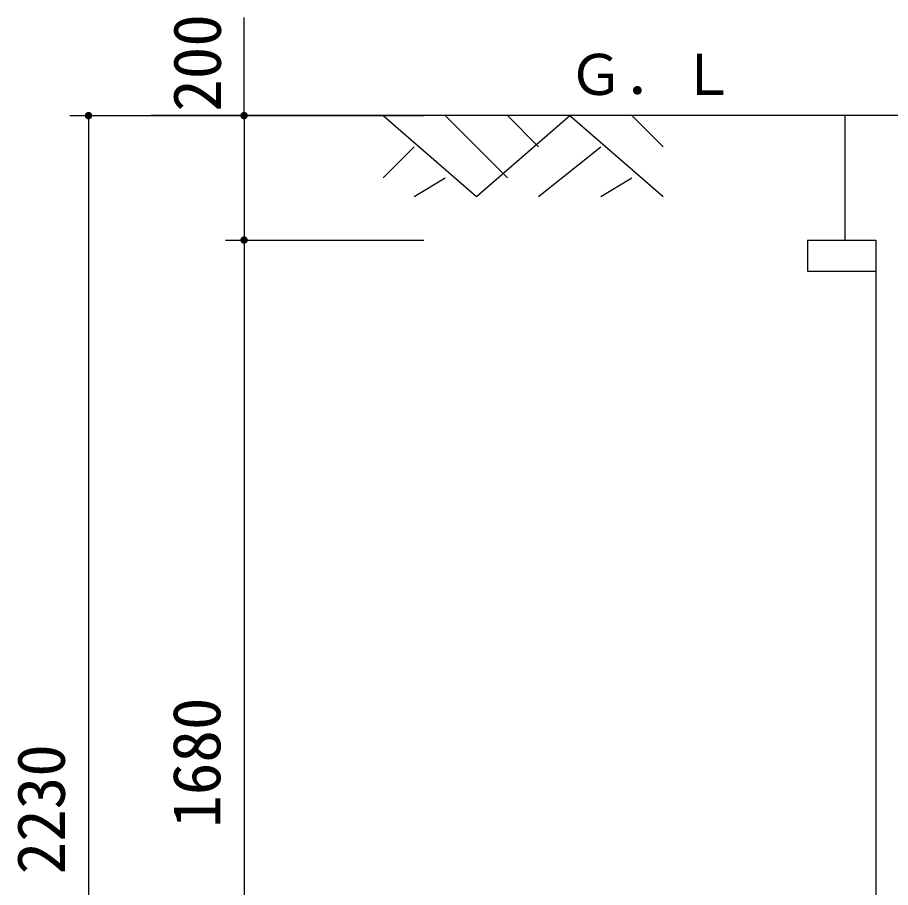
# Model space of a CAD drawing. Units: millimetres, scale not verified. Extents: x -8910 to 8910, y -6308 to 6308.
# Drawn here: x -1290 to 113, y 952 to 2351 of the extents above; entities that cross this region are included whole.
import ezdxf
from ezdxf.enums import TextEntityAlignment as Align

# ---------------------------------------------------------------- set-up
doc = ezdxf.new("R2010")
doc.units = ezdxf.units.MM
doc.header["$LTSCALE"] = 30
doc.layers.add('0-3_空気管', color=3, linetype='Continuous', lineweight=25)
doc.layers.add('0-5_製作', color=5, linetype='Continuous', lineweight=25)
doc.styles.add('ＭＳ ゴシック', font='')
doc.styles.get('ＭＳ ゴシック').set_extended_font_data('MS Gothic')

msp = doc.modelspace()

# ---------------------------------------------------------------- linework, layer by layer
at = {"layer": '0-3_空気管', "color": 2}
for p, q in [((-1175.82, 2193.48), (-1175.82, -36.52)), ((-925.82, 2193.48), (-925.82, 1993.48)), ((-925.82, 1993.48), (-925.82, 313.48))]:
    msp.add_line(p, q, dxfattribs=at)
at = {"layer": '0-5_製作', "color": 2}
for p, q in [((-925.82, 2193.48), (-925.82, 2351.36)), ((-1205.82, 2193.48), (-925.82, 2193.48)), ((2214.4, 2193.48), (-1075.3, 2193.48)), ((-955.82, 2193.48), (-636.87, 2193.48)), ((-702.45, 2193.48), (-552.45, 2063.47)), ((-602.45, 2193.48), (-502.45, 2093.48)), ((-502.45, 2193.48), (-452.45, 2143.48)), ((-302.45, 2193.48), (-252.44, 2143.48)), ((39.7, 2193.48), (39.7, 1993.48)), ((-702.45, 2093.48), (-652.45, 2143.48)), ((-452.45, 2063.47), (-352.45, 2143.48)), ((-652.45, 2063.47), (-602.45, 2093.48)), ((-352.45, 2063.47), (-302.45, 2093.48)), ((-955.82, 1993.48), (-636.87, 1993.48)), ((-20.3, 1993.48), (-20.3, 1943.48)), ((-20.3, 1993.48), (89.7, 1993.48)), ((89.7, 1993.48), (89.7, 313.48)), ((-20.3, 1943.48), (89.7, 1943.48))]:
    msp.add_line(p, q, dxfattribs=at)
msp.add_lwpolyline([(-552.45, 2063.47), (-402.45, 2193.48), (-252.44, 2063.47)], dxfattribs=at)
at = {"layer": '0-5_製作'}
for points in [[(-1175.82, 2193.48), (-1181.82, 2193.48), (-1181.81, 2193.85)], [(-1175.82, 2193.48), (-1181.78, 2192.73), (-1181.82, 2193.48)], [(-1175.82, 2193.48), (-1181.81, 2193.85), (-1181.72, 2194.6)], [(-1175.82, 2193.48), (-1181.63, 2191.98), (-1181.78, 2192.73)], [(-1175.82, 2193.48), (-1181.72, 2194.6), (-1181.53, 2195.33)], [(-1175.82, 2193.48), (-1181.4, 2191.27), (-1181.63, 2191.98)], [(-1175.82, 2193.48), (-1181.53, 2195.33), (-1181.25, 2196.03)], [(-1175.82, 2193.48), (-1181.08, 2190.59), (-1181.4, 2191.27)], [(-1175.82, 2193.48), (-1181.25, 2196.03), (-1180.89, 2196.69)], [(-1175.82, 2187.48), (-1181.08, 2190.59), (-1175.82, 2193.48)], [(-1175.82, 2187.48), (-1180.68, 2189.95), (-1181.08, 2190.59)], [(-1175.82, 2199.48), (-1180.89, 2196.69), (-1180.45, 2197.3)], [(-1175.82, 2193.48), (-1180.89, 2196.69), (-1175.82, 2199.48)], [(-1175.82, 2187.48), (-1180.2, 2189.37), (-1180.68, 2189.95)], [(-1175.82, 2199.48), (-1180.45, 2197.3), (-1176.58, 2199.43)], [(-1176.58, 2199.43), (-1180.45, 2197.3), (-1179.93, 2197.85)], [(-1175.82, 2187.48), (-1179.65, 2188.85), (-1180.2, 2189.37)], [(-1176.58, 2199.43), (-1179.93, 2197.85), (-1177.32, 2199.29)], [(-1177.32, 2199.29), (-1179.93, 2197.85), (-1179.35, 2198.33)], [(-1177.32, 2199.29), (-1179.35, 2198.33), (-1178.03, 2199.06)], [(-1178.03, 2199.06), (-1179.35, 2198.33), (-1178.71, 2198.73)], [(-1175.45, 2199.47), (-1175.82, 2193.48), (-1175.82, 2199.48)], [(-1174.7, 2199.37), (-1175.82, 2193.48), (-1175.45, 2199.47)], [(-1173.97, 2199.18), (-1175.82, 2193.48), (-1174.7, 2199.37)], [(-1173.27, 2198.91), (-1175.82, 2193.48), (-1173.97, 2199.18)], [(-1172.61, 2198.54), (-1175.82, 2193.48), (-1173.27, 2198.91)], [(-1172, 2198.1), (-1175.82, 2193.48), (-1172.61, 2198.54)], [(-1171.45, 2197.58), (-1175.82, 2193.48), (-1172, 2198.1)], [(-1170.97, 2197), (-1175.82, 2193.48), (-1171.45, 2197.58)], [(-1170.57, 2196.37), (-1175.82, 2193.48), (-1170.97, 2197)], [(-1170.24, 2195.69), (-1175.82, 2193.48), (-1170.57, 2196.37)], [(-1170.24, 2195.69), (-1169.82, 2193.48), (-1175.82, 2193.48)], [(-1169.82, 2193.48), (-1175.82, 2187.48), (-1175.82, 2193.48)], [(-1169.84, 2193.1), (-1175.82, 2187.48), (-1169.82, 2193.48)], [(-1169.93, 2192.35), (-1175.82, 2187.48), (-1169.84, 2193.1)], [(-1170.12, 2191.62), (-1175.82, 2187.48), (-1169.93, 2192.35)], [(-1170.39, 2190.92), (-1175.82, 2187.48), (-1170.12, 2191.62)], [(-1170.76, 2190.26), (-1175.82, 2187.48), (-1170.39, 2190.92)], [(-1171.2, 2189.65), (-1175.82, 2187.48), (-1170.76, 2190.26)], [(-1171.2, 2189.65), (-1175.07, 2187.52), (-1175.82, 2187.48)], [(-1171.72, 2189.1), (-1175.07, 2187.52), (-1171.2, 2189.65)], [(-1171.72, 2189.1), (-1174.33, 2187.67), (-1175.07, 2187.52)], [(-1172.3, 2188.62), (-1174.33, 2187.67), (-1171.72, 2189.1)], [(-1170.01, 2194.97), (-1169.82, 2193.48), (-1170.24, 2195.69)], [(-1169.87, 2194.23), (-1169.82, 2193.48), (-1170.01, 2194.97)], [(-925.82, 2193.48), (-931.82, 2193.48), (-931.81, 2193.85)], [(-925.82, 2193.48), (-931.78, 2192.73), (-931.82, 2193.48)], [(-925.82, 2193.48), (-931.81, 2193.85), (-931.72, 2194.6)], [(-925.82, 2193.48), (-931.63, 2191.98), (-931.78, 2192.73)], [(-925.82, 2193.48), (-931.72, 2194.6), (-931.53, 2195.33)], [(-925.82, 2193.48), (-931.4, 2191.27), (-931.63, 2191.98)], [(-925.82, 2193.48), (-931.53, 2195.33), (-931.25, 2196.03)], [(-925.82, 2193.48), (-931.08, 2190.59), (-931.4, 2191.27)], [(-925.82, 2193.48), (-931.25, 2196.03), (-930.89, 2196.69)], [(-925.82, 2187.48), (-931.08, 2190.59), (-925.82, 2193.48)], [(-925.82, 2187.48), (-930.68, 2189.95), (-931.08, 2190.59)], [(-925.82, 2193.48), (-930.89, 2196.69), (-930.45, 2197.3)], [(-925.82, 2187.48), (-930.2, 2189.37), (-930.68, 2189.95)], [(-925.82, 2199.48), (-930.45, 2197.3), (-929.93, 2197.85)], [(-925.82, 2193.48), (-930.45, 2197.3), (-925.82, 2199.48)], [(-925.82, 2187.48), (-929.65, 2188.85), (-930.2, 2189.37)], [(-925.82, 2199.48), (-929.93, 2197.85), (-926.58, 2199.43)], [(-926.58, 2199.43), (-929.93, 2197.85), (-929.35, 2198.33)], [(-926.58, 2199.43), (-929.35, 2198.33), (-927.32, 2199.29)], [(-927.32, 2199.29), (-929.35, 2198.33), (-928.71, 2198.73)], [(-927.32, 2199.29), (-928.71, 2198.73), (-928.03, 2199.06)], [(-925.45, 2199.47), (-925.82, 2193.48), (-925.82, 2199.48)], [(-924.7, 2199.37), (-925.82, 2193.48), (-925.45, 2199.47)], [(-923.97, 2199.18), (-925.82, 2193.48), (-924.7, 2199.37)], [(-923.27, 2198.91), (-925.82, 2193.48), (-923.97, 2199.18)], [(-922.61, 2198.54), (-925.82, 2193.48), (-923.27, 2198.91)], [(-922, 2198.1), (-925.82, 2193.48), (-922.61, 2198.54)], [(-921.45, 2197.58), (-925.82, 2193.48), (-922, 2198.1)], [(-920.97, 2197), (-925.82, 2193.48), (-921.45, 2197.58)], [(-920.57, 2196.37), (-925.82, 2193.48), (-920.97, 2197)], [(-920.24, 2195.69), (-925.82, 2193.48), (-920.57, 2196.37)], [(-920.24, 2195.69), (-919.82, 2193.48), (-925.82, 2193.48)], [(-919.82, 2193.48), (-925.82, 2187.48), (-925.82, 2193.48)], [(-919.84, 2193.1), (-925.82, 2187.48), (-919.82, 2193.48)], [(-919.93, 2192.35), (-925.82, 2187.48), (-919.84, 2193.1)], [(-920.12, 2191.62), (-925.82, 2187.48), (-919.93, 2192.35)], [(-920.39, 2190.92), (-925.82, 2187.48), (-920.12, 2191.62)], [(-920.76, 2190.26), (-925.82, 2187.48), (-920.39, 2190.92)], [(-921.2, 2189.65), (-925.82, 2187.48), (-920.76, 2190.26)], [(-921.72, 2189.1), (-925.82, 2187.48), (-921.2, 2189.65)], [(-921.72, 2189.1), (-925.07, 2187.52), (-925.82, 2187.48)], [(-922.3, 2188.62), (-925.07, 2187.52), (-921.72, 2189.1)], [(-920.01, 2194.97), (-919.82, 2193.48), (-920.24, 2195.69)], [(-919.87, 2194.23), (-919.82, 2193.48), (-920.01, 2194.97)], [(-1175.82, 2187.48), (-1179.04, 2188.41), (-1179.65, 2188.85)], [(-1175.82, 2187.48), (-1178.38, 2188.05), (-1179.04, 2188.41)], [(-1175.82, 2187.48), (-1177.68, 2187.77), (-1178.38, 2188.05)], [(-1175.82, 2187.48), (-1176.95, 2187.58), (-1177.68, 2187.77)], [(-1175.82, 2187.48), (-1176.2, 2187.49), (-1176.95, 2187.58)], [(-1172.3, 2188.62), (-1173.61, 2187.9), (-1174.33, 2187.67)], [(-1172.93, 2188.22), (-1173.61, 2187.9), (-1172.3, 2188.62)], [(-925.82, 2187.48), (-929.04, 2188.41), (-929.65, 2188.85)], [(-925.82, 2187.48), (-928.38, 2188.05), (-929.04, 2188.41)], [(-925.82, 2187.48), (-927.68, 2187.77), (-928.38, 2188.05)], [(-925.82, 2187.48), (-926.95, 2187.58), (-927.68, 2187.77)], [(-925.82, 2187.48), (-926.2, 2187.49), (-926.95, 2187.58)], [(-922.3, 2188.62), (-924.33, 2187.67), (-925.07, 2187.52)], [(-922.93, 2188.22), (-924.33, 2187.67), (-922.3, 2188.62)], [(-922.93, 2188.22), (-923.61, 2187.9), (-924.33, 2187.67)], [(-925.82, 1993.48), (-931.82, 1993.48), (-931.81, 1993.85)], [(-925.82, 1993.48), (-931.78, 1992.73), (-931.82, 1993.48)], [(-925.82, 1993.48), (-931.81, 1993.85), (-931.72, 1994.6)], [(-925.82, 1993.48), (-931.63, 1991.99), (-931.78, 1992.73)], [(-925.82, 1993.48), (-931.72, 1994.6), (-931.53, 1995.33)], [(-925.82, 1993.48), (-931.4, 1991.27), (-931.63, 1991.99)], [(-925.82, 1993.48), (-931.53, 1995.33), (-931.25, 1996.03)], [(-925.82, 1993.48), (-931.08, 1990.59), (-931.4, 1991.27)], [(-925.82, 1993.48), (-931.25, 1996.03), (-930.89, 1996.69)], [(-925.82, 1987.48), (-931.08, 1990.59), (-925.82, 1993.48)], [(-925.82, 1993.48), (-930.89, 1996.69), (-930.45, 1997.3)], [(-925.82, 1999.48), (-930.45, 1997.3), (-929.93, 1997.85)], [(-925.82, 1993.48), (-930.45, 1997.3), (-925.82, 1999.48)], [(-925.82, 1999.48), (-929.93, 1997.85), (-926.58, 1999.43)], [(-926.58, 1999.43), (-929.93, 1997.85), (-929.35, 1998.33)], [(-926.58, 1999.43), (-929.35, 1998.33), (-927.32, 1999.29)], [(-927.32, 1999.29), (-929.35, 1998.33), (-928.71, 1998.74)], [(-927.32, 1999.29), (-928.71, 1998.74), (-928.03, 1999.06)], [(-925.45, 1999.47), (-925.82, 1993.48), (-925.82, 1999.48)], [(-924.7, 1999.37), (-925.82, 1993.48), (-925.45, 1999.47)], [(-923.97, 1999.18), (-925.82, 1993.48), (-924.7, 1999.37)], [(-923.27, 1998.91), (-925.82, 1993.48), (-923.97, 1999.18)], [(-922.61, 1998.54), (-925.82, 1993.48), (-923.27, 1998.91)], [(-922, 1998.1), (-925.82, 1993.48), (-922.61, 1998.54)], [(-921.45, 1997.58), (-925.82, 1993.48), (-922, 1998.1)], [(-920.97, 1997), (-925.82, 1993.48), (-921.45, 1997.58)], [(-920.57, 1996.37), (-925.82, 1993.48), (-920.97, 1997)], [(-920.24, 1995.69), (-925.82, 1993.48), (-920.57, 1996.37)], [(-920.24, 1995.69), (-919.82, 1993.48), (-925.82, 1993.48)], [(-919.82, 1993.48), (-925.82, 1987.48), (-925.82, 1993.48)], [(-919.84, 1993.1), (-925.82, 1987.48), (-919.82, 1993.48)], [(-919.93, 1992.35), (-925.82, 1987.48), (-919.84, 1993.1)], [(-920.01, 1994.97), (-919.82, 1993.48), (-920.24, 1995.69)], [(-919.87, 1994.23), (-919.82, 1993.48), (-920.01, 1994.97)], [(-925.82, 1987.48), (-930.68, 1989.95), (-931.08, 1990.59)], [(-925.82, 1987.48), (-930.2, 1989.37), (-930.68, 1989.95)], [(-925.82, 1987.48), (-929.65, 1988.85), (-930.2, 1989.37)], [(-925.82, 1987.48), (-929.04, 1988.41), (-929.65, 1988.85)], [(-925.82, 1987.48), (-928.38, 1988.05), (-929.04, 1988.41)], [(-925.82, 1987.48), (-927.68, 1987.77), (-928.38, 1988.05)], [(-925.82, 1987.48), (-926.95, 1987.58), (-927.68, 1987.77)], [(-925.82, 1987.48), (-926.2, 1987.49), (-926.95, 1987.58)], [(-920.12, 1991.62), (-925.82, 1987.48), (-919.93, 1992.35)], [(-920.39, 1990.92), (-925.82, 1987.48), (-920.12, 1991.62)], [(-920.76, 1990.26), (-925.82, 1987.48), (-920.39, 1990.92)], [(-921.2, 1989.65), (-925.82, 1987.48), (-920.76, 1990.26)], [(-921.72, 1989.1), (-925.82, 1987.48), (-921.2, 1989.65)], [(-921.72, 1989.1), (-925.07, 1987.52), (-925.82, 1987.48)], [(-922.3, 1988.62), (-925.07, 1987.52), (-921.72, 1989.1)], [(-922.3, 1988.62), (-924.33, 1987.67), (-925.07, 1987.52)], [(-922.93, 1988.22), (-924.33, 1987.67), (-922.3, 1988.62)], [(-922.93, 1988.22), (-923.61, 1987.9), (-924.33, 1987.67)]]:
    msp.add_solid(points, dxfattribs=at)

# ---------------------------------------------------------------- texts
at = {"layer": '0-3_空気管', "color": 4, "style": 'ＭＳ ゴシック'}
msp.add_text('2230', height=76.98, rotation=90, dxfattribs=at).set_placement((-1190.82, 973.48), align=Align.BOTTOM_LEFT)
at = {"layer": '0-5_製作', "color": 4, "style": 'ＭＳ ゴシック'}
for s, p in [('200', (-940.06, 2199.64)), ('1680', (-940.82, 1048.48))]:
    msp.add_text(s, height=76.98, rotation=90, dxfattribs=at).set_placement(p, align=Align.BOTTOM_LEFT)
msp.add_text('Ｇ．Ｌ', height=65.98, dxfattribs=at).set_placement((-405.28, 2207.03), align=Align.BOTTOM_LEFT)

doc.saveas('drawing.dxf')
